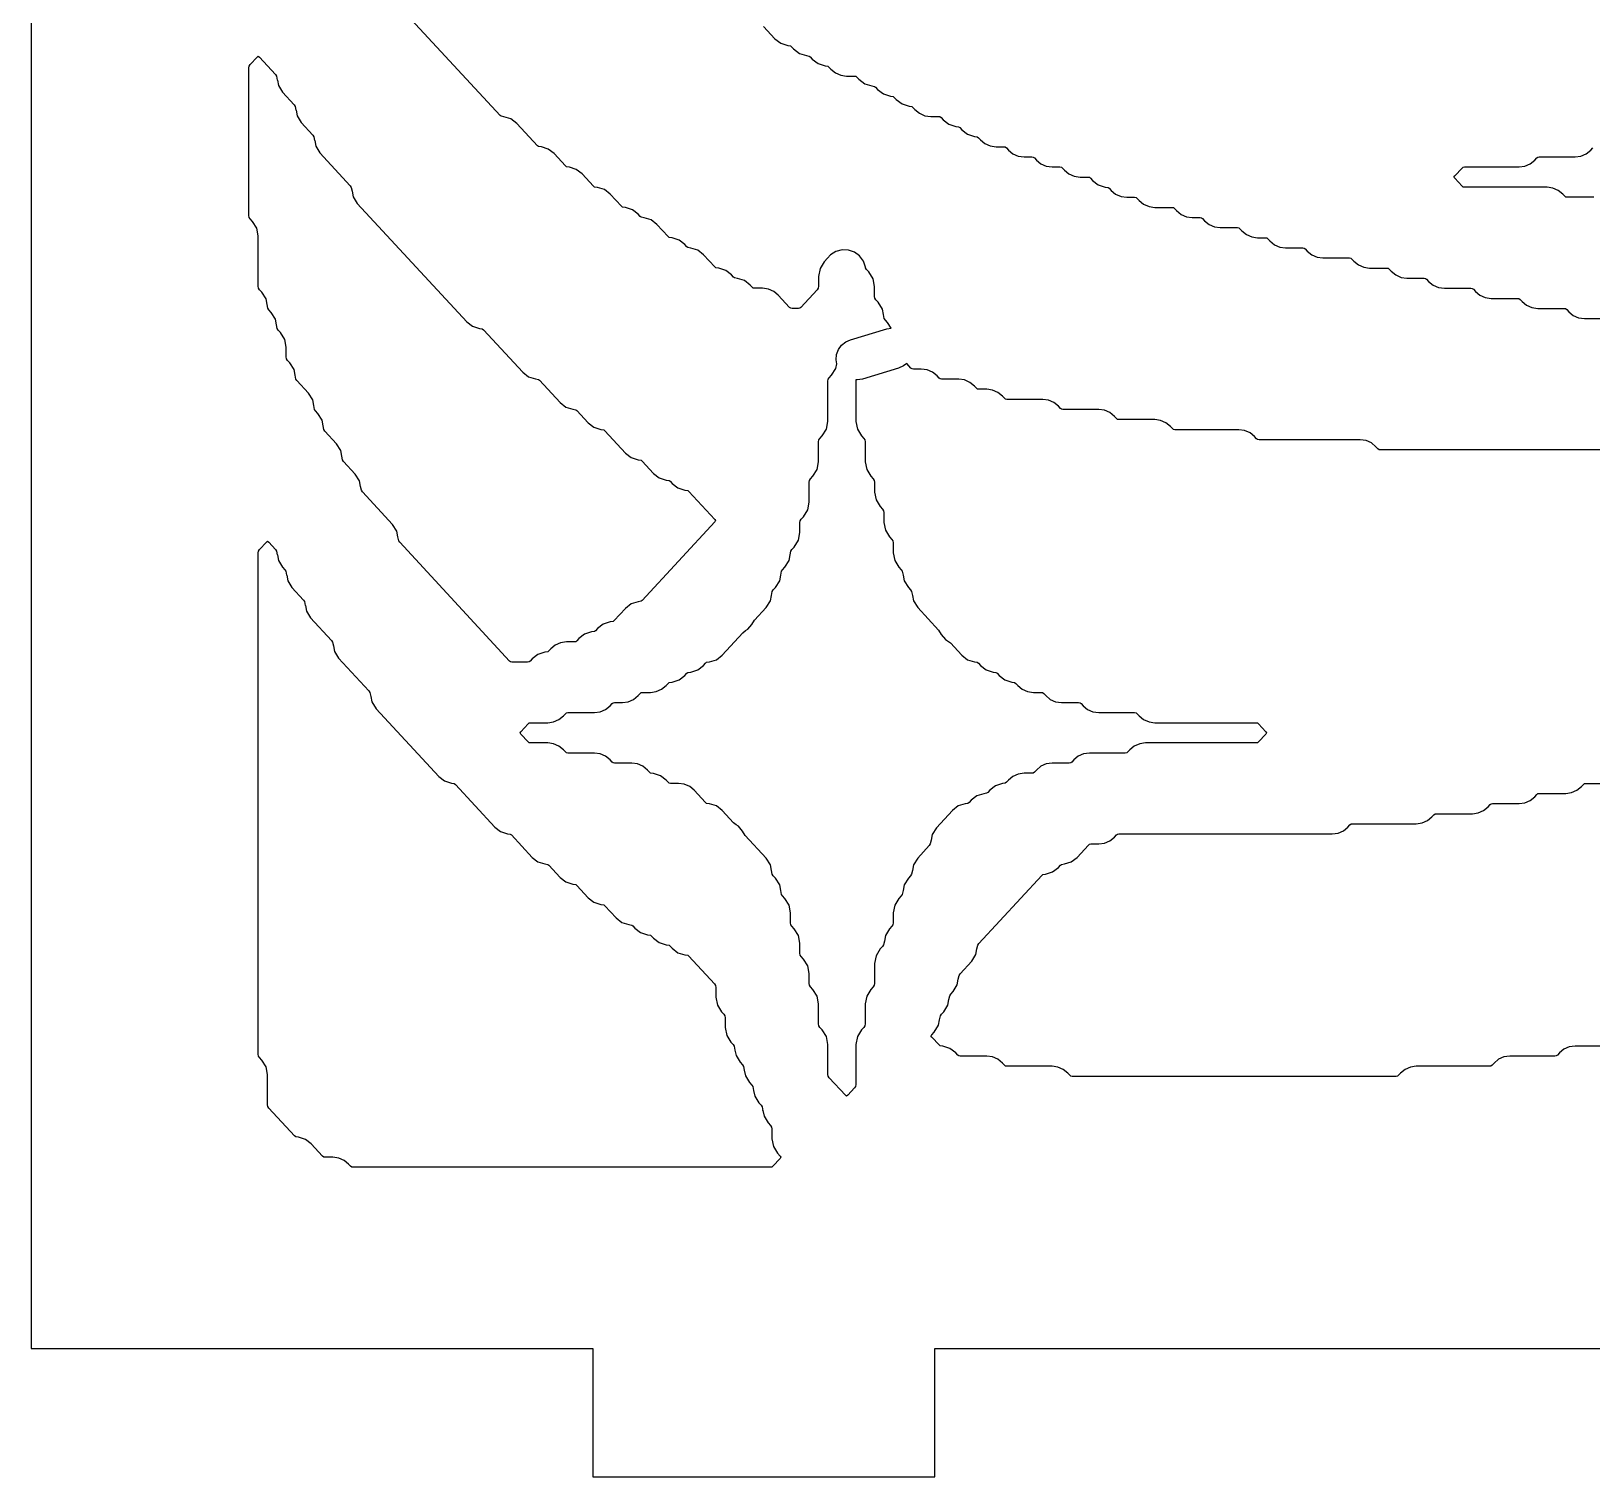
# Model space of a CAD drawing. Header units: millimetres. Extents: x 10 to 410, y 18 to 283.
# Drawn here: x 10 to 46.5, y 157 to 190.8 of the extents above; entities that cross this region are included whole.
import ezdxf

# ---------------------------------------------------------------- set-up
doc = ezdxf.new("R2010")
doc.units = ezdxf.units.MM
doc.layers.add('CUT', color=1, linetype='Continuous')

msp = doc.modelspace()

# ---------------------------------------------------------------- linework, layer by layer
at = {"layer": 'CUT'}
for points in [[(31.134, 280), (31.134, 283), (23.134, 283), (23.134, 280), (10, 280), (10, 160), (23.134, 160), (23.134, 157), (31.134, 157), (31.134, 160), (52.134, 160), (52.134, 157), (60.134, 157), (60.134, 160), (73.2679, 160), (73.2679, 280), (60.134, 280), (60.134, 283), (52.134, 283), (52.134, 280)], [(16.1943, 188.9539), (16.2189, 188.8236), (16.3174, 188.6664), (16.5897, 188.3719), (16.6132, 188.3343), (16.6301, 188.2448), (16.6312, 188.245), (16.6558, 188.1147), (16.7543, 187.9576), (17.4635, 187.1905), (17.487, 187.1529), (17.5039, 187.0634), (17.505, 187.0636), (17.5296, 186.9333), (17.6281, 186.7761), (20.1866, 184.0086), (20.3224, 183.9048), (20.4853, 183.8528), (20.5515, 183.8436), (20.5769, 183.8228), (21.4973, 182.8272), (21.6331, 182.7234), (21.796, 182.6713), (21.8623, 182.6622), (21.8876, 182.6414), (22.3711, 182.1183), (22.5069, 182.0145), (22.6698, 181.9625), (22.7361, 181.9533), (22.7614, 181.9325), (23.0265, 181.6458), (23.1623, 181.5419), (23.3251, 181.4899), (23.3914, 181.4807), (23.4167, 181.46), (23.9003, 180.9369), (24.0361, 180.8331), (24.1989, 180.781), (24.2652, 180.7719), (24.2905, 180.7511), (24.5556, 180.4643), (24.6914, 180.3605), (24.8543, 180.3085), (24.9206, 180.2993), (24.9459, 180.2785), (24.9926, 180.228), (25.1283, 180.1242), (25.2912, 180.0722), (25.3575, 180.063), (25.3828, 180.0422), (25.9894, 179.3861), (26.0081, 179.3586), (25.9894, 179.3312), (24.2905, 177.4936), (24.2652, 177.4728), (24.1989, 177.4637), (24.0361, 177.4117), (23.9003, 177.3078), (23.6352, 177.021), (23.6099, 177.0003), (23.5436, 176.9911), (23.3807, 176.9391), (23.2449, 176.8352), (23.1983, 176.7848), (23.173, 176.764), (23.1067, 176.7548), (22.9438, 176.7028), (22.808, 176.599), (22.7614, 176.5485), (22.7361, 176.5277), (22.7036, 176.5232), (22.5198, 176.5232), (22.3841, 176.5044), (22.2586, 176.4495), (22.1527, 176.3626), (22.106, 176.3122), (22.0807, 176.2914), (22.0144, 176.2822), (21.8516, 176.2302), (21.7158, 176.1264), (21.6691, 176.0759), (21.6438, 176.0551), (21.6114, 176.0506), (21.2433, 176.0506), (21.2108, 176.0551), (21.1855, 176.0759), (18.6192, 178.8517), (18.5957, 178.8893), (18.5788, 178.9788), (18.5777, 178.9786), (18.5531, 179.1089), (18.4546, 179.2661), (17.7454, 180.0332), (17.7219, 180.0707), (17.705, 180.1602), (17.7039, 180.16), (17.6793, 180.2903), (17.5808, 180.4475), (17.3085, 180.742), (17.285, 180.7796), (17.2681, 180.8691), (17.267, 180.8689), (17.2424, 180.9992), (17.1439, 181.1564), (16.8716, 181.4509), (16.8481, 181.4884), (16.8312, 181.578), (16.8301, 181.5778), (16.8055, 181.7081), (16.707, 181.8652), (16.6532, 181.9235), (16.6296, 181.961), (16.6127, 182.0505), (16.6116, 182.0503), (16.587, 182.1806), (16.4885, 182.3378), (16.2163, 182.6323), (16.1927, 182.6699), (16.1758, 182.7594), (16.1747, 182.7592), (16.1501, 182.8895), (16.0516, 183.0467), (15.9978, 183.1049), (15.9743, 183.1425), (15.9661, 183.186), (15.9661, 183.4161), (15.9317, 183.5983), (15.8332, 183.7555), (15.7794, 183.8138), (15.7558, 183.8513), (15.7389, 183.9408), (15.7378, 183.9406), (15.7132, 184.0709), (15.6147, 184.2281), (15.5609, 184.2863), (15.5374, 184.3239), (15.5205, 184.4134), (15.5193, 184.4132), (15.4948, 184.5435), (15.3963, 184.7007), (15.3425, 184.7589), (15.3189, 184.7965), (15.3107, 184.84), (15.3107, 186.0153), (15.2763, 186.1975), (15.1778, 186.3547), (15.124, 186.4129), (15.1005, 186.4505), (15.0923, 186.494), (15.0923, 189.9448), (15.1005, 189.9883), (15.124, 190.0259), (15.2826, 190.1975), (15.3107, 190.2193), (15.3388, 190.1975), (15.7159, 189.7896), (15.7394, 189.7521), (15.7563, 189.6625), (15.7574, 189.6628), (15.782, 189.5325), (15.8805, 189.3753), (16.1528, 189.0808), (16.1763, 189.0432), (16.1932, 188.9537)], [(15.9759, 178.0847), (16.0005, 177.9544), (16.0989, 177.7972), (16.3712, 177.5027), (16.3947, 177.4651), (16.4116, 177.3756), (16.4128, 177.3758), (16.4374, 177.2455), (16.5358, 177.0884), (17.0266, 176.5576), (17.0501, 176.52), (17.067, 176.4305), (17.0681, 176.4307), (17.0927, 176.3004), (17.1912, 176.1432), (17.9004, 175.3761), (17.9239, 175.3386), (17.9408, 175.249), (17.9419, 175.2493), (17.9665, 175.1189), (18.065, 174.9618), (19.5313, 173.3757), (19.6671, 173.2719), (19.8299, 173.2199), (19.8962, 173.2107), (19.9215, 173.1899), (20.842, 172.1943), (20.9778, 172.0905), (21.1406, 172.0384), (21.2069, 172.0293), (21.2322, 172.0085), (21.7158, 171.4854), (21.8516, 171.3816), (22.0144, 171.3296), (22.0807, 171.3204), (22.106, 171.2996), (22.3711, 171.0129), (22.5069, 170.909), (22.6698, 170.857), (22.7361, 170.8478), (22.7614, 170.8271), (23.0265, 170.5403), (23.1623, 170.4364), (23.3251, 170.3844), (23.3914, 170.3753), (23.4167, 170.3545), (23.6818, 170.0677), (23.8176, 169.9639), (23.9805, 169.9119), (24.0468, 169.9027), (24.0721, 169.8819), (24.1187, 169.8314), (24.2545, 169.7276), (24.4174, 169.6756), (24.4837, 169.6664), (24.509, 169.6456), (24.5556, 169.5951), (24.6914, 169.4913), (24.8543, 169.4393), (24.9206, 169.4301), (24.9459, 169.4093), (24.9926, 169.3589), (25.1283, 169.255), (25.2912, 169.203), (25.3575, 169.1938), (25.3828, 169.173), (25.983, 168.5238), (26.0066, 168.4862), (26.0148, 168.4427), (26.0148, 168.2126), (26.0492, 168.0303), (26.1476, 167.8732), (26.2015, 167.8149), (26.225, 167.7774), (26.2332, 167.7338), (26.2332, 167.5037), (26.2676, 167.3215), (26.3661, 167.1643), (26.4199, 167.1061), (26.4435, 167.0685), (26.4603, 166.979), (26.4615, 166.9792), (26.4861, 166.8489), (26.5845, 166.6917), (26.6384, 166.6335), (26.6619, 166.5959), (26.6788, 166.5064), (26.6799, 166.5066), (26.7045, 166.3763), (26.803, 166.2192), (26.8568, 166.1609), (26.8804, 166.1234), (26.8972, 166.0338), (26.8984, 166.0341), (26.923, 165.9038), (27.0214, 165.7466), (27.0753, 165.6884), (27.0988, 165.6508), (27.1157, 165.5613), (27.1168, 165.5615), (27.1414, 165.4312), (27.2399, 165.274), (27.2937, 165.2158), (27.3173, 165.1782), (27.3255, 165.1347), (27.3255, 164.9046), (27.3599, 164.7223), (27.4583, 164.5652), (27.5185, 164.5), (27.5372, 164.4726), (27.5185, 164.4451), (27.3488, 164.2616), (27.3235, 164.2408), (27.2911, 164.2363), (17.5296, 164.2363), (17.4972, 164.2408), (17.4718, 164.2616), (17.4252, 164.312), (17.3193, 164.3989), (17.1938, 164.4538), (17.0581, 164.4726), (16.8743, 164.4726), (16.8418, 164.4771), (16.8165, 164.4978), (16.5514, 164.7846), (16.4156, 164.8884), (16.2527, 164.9405), (16.1865, 164.9496), (16.1611, 164.9704), (15.5609, 165.6197), (15.5374, 165.6572), (15.5292, 165.7008), (15.5292, 166.4034), (15.4948, 166.5857), (15.3963, 166.7429), (15.3425, 166.8011), (15.3189, 166.8387), (15.3107, 166.8822), (15.3107, 178.603), (15.3189, 178.6466), (15.3425, 178.6841), (15.5011, 178.8557), (15.5292, 178.8775), (15.5572, 178.8557), (15.7159, 178.6841), (15.7394, 178.6466), (15.7563, 178.5571), (15.7574, 178.5573), (15.782, 178.427), (15.8805, 178.2698), (15.9343, 178.2116), (15.9578, 178.174), (15.9747, 178.0845)]]:
    msp.add_lwpolyline(points, close=True, dxfattribs=at)
for points in [[(46.7331, 181.0127), (41.5592, 181.0127), (41.5267, 181.0171), (41.5014, 181.0379), (41.4548, 181.0884), (41.3488, 181.1753), (41.2233, 181.2302), (41.0876, 181.2489), (38.7193, 181.2489), (38.6869, 181.2534), (38.6615, 181.2742), (38.6149, 181.3247), (38.509, 181.4116), (38.3835, 181.4665), (38.2478, 181.4852), (36.7533, 181.4852), (36.7208, 181.4897), (36.6955, 181.5105), (36.6488, 181.5609), (36.5429, 181.6479), (36.4174, 181.7027), (36.2817, 181.7215), (35.4426, 181.7215), (35.4101, 181.726), (35.3848, 181.7468), (35.3381, 181.7972), (35.2322, 181.8841), (35.1067, 181.939), (34.971, 181.9578), (34.1318, 181.9578), (34.0994, 181.9623), (34.0741, 181.9831), (34.0274, 182.0335), (33.9215, 182.1204), (33.796, 182.1753), (33.6603, 182.1941), (32.8211, 182.1941), (32.7887, 182.1986), (32.7634, 182.2194), (32.7167, 182.2698), (32.6108, 182.3567), (32.4853, 182.4116), (32.3496, 182.4304), (32.1658, 182.4304), (32.1333, 182.4349), (32.108, 182.4556), (32.0614, 182.5061), (31.9555, 182.593), (31.83, 182.6479), (31.6942, 182.6667), (31.292, 182.6667), (31.2595, 182.6712), (31.2342, 182.6919), (31.1876, 182.7424), (31.0817, 182.8293), (30.9562, 182.8842), (30.8204, 182.903), (30.6366, 182.903), (30.6042, 182.9074), (30.5789, 182.9282), (30.4784, 183.0369), (30.404, 182.9762), (30.2897, 182.9248), (29.4431, 182.6706), (29.3194, 182.6505), (29.2915, 182.6533), (29.2915, 181.6809), (29.3259, 181.4987), (29.4244, 181.3415), (29.4782, 181.2833), (29.5018, 181.2457), (29.51, 181.2022), (29.51, 180.7358), (29.5444, 180.5535), (29.6428, 180.3964), (29.6967, 180.3381), (29.7202, 180.3006), (29.7284, 180.257), (29.7284, 180.0269), (29.7628, 179.8447), (29.8613, 179.6875), (29.9151, 179.6293), (29.9387, 179.5917), (29.9469, 179.5482), (29.9469, 179.3181), (29.9813, 179.1358), (30.0797, 178.9787), (30.1336, 178.9204), (30.1571, 178.8829), (30.1653, 178.8393), (30.1653, 178.6092), (30.1997, 178.427), (30.2982, 178.2698), (30.352, 178.2116), (30.3756, 178.174), (30.3925, 178.0845), (30.3936, 178.0847), (30.4182, 177.9544), (30.5166, 177.7972), (30.5705, 177.739), (30.594, 177.7014), (30.6109, 177.6119), (30.612, 177.6121), (30.6366, 177.4818), (30.7351, 177.3246), (31.2258, 176.7938), (31.2874, 176.6955), (31.3846, 176.5823), (31.436, 176.55), (31.4994, 176.4979), (31.7645, 176.2112), (31.9003, 176.1073), (32.0632, 176.0553), (32.1294, 176.0461), (32.1547, 176.0254), (32.2014, 175.9749), (32.3372, 175.871), (32.5001, 175.819), (32.5663, 175.8099), (32.5916, 175.7891), (32.6383, 175.7386), (32.7741, 175.6348), (32.937, 175.5827), (33.0032, 175.5736), (33.0285, 175.5528), (33.0752, 175.5023), (33.1811, 175.4154), (33.3066, 175.3605), (33.4423, 175.3418), (33.6261, 175.3418), (33.6586, 175.3373), (33.6839, 175.3165), (33.7305, 175.2661), (33.8364, 175.1792), (33.962, 175.1243), (34.0977, 175.1055), (34.4999, 175.1055), (34.5324, 175.101), (34.5577, 175.0802), (34.6043, 175.0298), (34.7102, 174.9429), (34.8358, 174.888), (34.9715, 174.8692), (35.8106, 174.8692), (35.8431, 174.8647), (35.8684, 174.8439), (35.915, 174.7935), (36.0209, 174.7066), (36.1465, 174.6517), (36.2822, 174.6329), (38.6505, 174.6329), (38.6829, 174.6284), (38.7083, 174.6076), (38.878, 174.4241), (38.8966, 174.3966), (38.878, 174.3692), (38.7083, 174.1856), (38.6829, 174.1648), (38.6505, 174.1603), (36.0637, 174.1603), (35.928, 174.1416), (35.8025, 174.0867), (35.6966, 173.9998), (35.6499, 173.9493), (35.6246, 173.9285), (35.5922, 173.9241), (34.753, 173.9241), (34.6173, 173.9053), (34.4918, 173.8504), (34.3859, 173.7635), (34.3392, 173.713), (34.3139, 173.6923), (34.2815, 173.6878), (33.8792, 173.6878), (33.7435, 173.669), (33.618, 173.6141), (33.5121, 173.5272), (33.4654, 173.4767), (33.4401, 173.456), (33.4077, 173.4515), (33.2239, 173.4515), (33.0882, 173.4327), (32.9626, 173.3778), (32.8567, 173.2909), (32.8101, 173.2405), (32.7848, 173.2197), (32.7185, 173.2105), (32.5557, 173.1585), (32.4199, 173.0547), (32.3732, 173.0042), (32.3479, 172.9834), (32.2816, 172.9742), (32.1188, 172.9222), (31.983, 172.8184), (31.9363, 172.7679), (31.911, 172.7471), (31.8447, 172.7379), (31.6819, 172.6859), (31.5461, 172.5821), (31.172, 172.1775), (31.0735, 172.0203), (31.0489, 171.89), (31.0478, 171.8902), (31.0309, 171.8007), (31.0074, 171.7631), (30.7351, 171.4686), (30.6366, 171.3114), (30.612, 171.1811), (30.6109, 171.1813), (30.594, 171.0918), (30.5705, 171.0543), (30.5166, 170.996), (30.4182, 170.8389), (30.3936, 170.7086), (30.3925, 170.7088), (30.3756, 170.6193), (30.352, 170.5817), (30.2982, 170.5235), (30.1997, 170.3663), (30.1653, 170.184), (30.1653, 169.9539), (30.1571, 169.9104), (30.1336, 169.8728), (30.0797, 169.8146), (29.9813, 169.6574), (29.9567, 169.5271), (29.9556, 169.5273), (29.9387, 169.4378), (29.9151, 169.4003), (29.8613, 169.342), (29.7628, 169.1848), (29.7284, 169.0026), (29.7284, 168.5362), (29.7202, 168.4927), (29.6967, 168.4551), (29.6428, 168.3969), (29.5444, 168.2397), (29.51, 168.0574), (29.51, 167.5911), (29.5018, 167.5475), (29.4782, 167.51), (29.4244, 167.4517), (29.3259, 167.2946), (29.2915, 167.1123), (29.2915, 166.1734), (29.2833, 166.1298), (29.2598, 166.0922), (29.1011, 165.9206), (29.0731, 165.8989), (29.045, 165.9206), (28.6679, 166.3285), (28.6444, 166.3661), (28.6362, 166.4096), (28.6362, 167.1123), (28.6018, 167.2946), (28.5033, 167.4517), (28.4495, 167.51), (28.4259, 167.5475), (28.4177, 167.5911), (28.4177, 168.0574), (28.3833, 168.2397), (28.2849, 168.3969), (28.231, 168.4551), (28.2075, 168.4927), (28.1993, 168.5362), (28.1993, 168.7663), (28.1649, 168.9486), (28.0664, 169.1057), (28.0126, 169.164), (27.989, 169.2015), (27.9808, 169.2451), (27.9808, 169.4752), (27.9464, 169.6574), (27.848, 169.8146), (27.7941, 169.8728), (27.7706, 169.9104), (27.7624, 169.9539), (27.7624, 170.184), (27.728, 170.3663), (27.6295, 170.5235), (27.5757, 170.5817), (27.5521, 170.6193), (27.5352, 170.7088), (27.5341, 170.7086), (27.5095, 170.8389), (27.4111, 170.996), (27.3572, 171.0543), (27.3337, 171.0918), (27.3168, 171.1813), (27.3157, 171.1811), (27.2911, 171.3114), (27.1926, 171.4686), (26.7019, 171.9994), (26.6403, 172.0977), (26.5431, 172.2109), (26.4917, 172.2433), (26.4283, 172.2953), (26.1632, 172.5821), (26.0274, 172.6859), (25.8646, 172.7379), (25.7983, 172.7471), (25.773, 172.7679), (25.5079, 173.0546), (25.402, 173.1415), (25.2764, 173.1964), (25.1407, 173.2152), (24.9569, 173.2152), (24.9245, 173.2197), (24.8992, 173.2405), (24.8525, 173.2909), (24.7167, 173.3948), (24.5539, 173.4468), (24.4876, 173.456), (24.4623, 173.4767), (24.4156, 173.5272), (24.3097, 173.6141), (24.1842, 173.669), (24.0485, 173.6878), (23.6462, 173.6878), (23.6138, 173.6923), (23.5885, 173.713), (23.5418, 173.7635), (23.4359, 173.8504), (23.3104, 173.9053), (23.1747, 173.9241), (22.554, 173.9241), (22.5215, 173.9285), (22.4962, 173.9493), (22.4496, 173.9998), (22.3437, 174.0867), (22.2181, 174.1416), (22.0824, 174.1603), (21.6802, 174.1603), (21.6477, 174.1648), (21.6224, 174.1856), (21.4527, 174.3692), (21.434, 174.3966), (21.4527, 174.4241), (21.6224, 174.6076), (21.6477, 174.6284), (21.6802, 174.6329), (22.0824, 174.6329), (22.2181, 174.6517), (22.3437, 174.7066), (22.4496, 174.7935), (22.4962, 174.8439), (22.5215, 174.8647), (22.554, 174.8692), (23.1747, 174.8692), (23.3104, 174.888), (23.4359, 174.9429), (23.5418, 175.0298), (23.5885, 175.0802), (23.6138, 175.101), (23.6462, 175.1055), (23.83, 175.1055), (23.9657, 175.1243), (24.0913, 175.1792), (24.1972, 175.2661), (24.2438, 175.3165), (24.2691, 175.3373), (24.3016, 175.3418), (24.4854, 175.3418), (24.6211, 175.3605), (24.7466, 175.4154), (24.8525, 175.5023), (24.8992, 175.5528), (24.9245, 175.5736), (24.9908, 175.5827), (25.1536, 175.6348), (25.2894, 175.7386), (25.3361, 175.7891), (25.3614, 175.8099), (25.4277, 175.819), (25.5905, 175.871), (25.7263, 175.9749), (25.773, 176.0254), (25.7983, 176.0461), (25.8646, 176.0553), (26.0274, 176.1073), (26.1632, 176.2112), (26.6468, 176.7342), (26.7102, 176.7862), (26.7616, 176.8186), (26.8587, 176.9318), (26.9203, 177.0301), (27.1926, 177.3246), (27.2911, 177.4818), (27.3157, 177.6121), (27.3168, 177.6119), (27.3337, 177.7014), (27.3572, 177.739), (27.4111, 177.7972), (27.5095, 177.9544), (27.5341, 178.0847), (27.5352, 178.0845), (27.5521, 178.174), (27.5757, 178.2116), (27.6295, 178.2698), (27.728, 178.427), (27.7526, 178.5573), (27.7537, 178.5571), (27.7706, 178.6466), (27.7941, 178.6841), (27.848, 178.7424), (27.9464, 178.8995), (27.9808, 179.0818), (27.9808, 179.3119), (27.989, 179.3554), (28.0126, 179.393), (28.0664, 179.4512), (28.1649, 179.6084), (28.1993, 179.7907), (28.1993, 180.257), (28.2075, 180.3006), (28.231, 180.3381), (28.2849, 180.3964), (28.3833, 180.5535), (28.4177, 180.7358), (28.4177, 181.2022), (28.4259, 181.2457), (28.4495, 181.2833), (28.5033, 181.3415), (28.6018, 181.4987), (28.6362, 181.6809), (28.6362, 182.6199), (28.6444, 182.6634), (28.6679, 182.701), (28.7218, 182.7592), (28.8202, 182.9164), (28.8404, 183.0232), (28.8253, 183.116), (28.8379, 183.2406), (28.8824, 183.3578), (28.9557, 183.4594), (29.0528, 183.5386), (29.1671, 183.59), (30.0137, 183.8442), (30.1146, 183.8606), (30.0325, 183.9918), (29.9786, 184.05), (29.9551, 184.0876), (29.9382, 184.1771), (29.9371, 184.1769), (29.9125, 184.3072), (29.814, 184.4644), (29.7602, 184.5226), (29.7366, 184.5602), (29.7284, 184.6037), (29.7284, 184.8338), (29.694, 185.0161), (29.5956, 185.1732), (29.5417, 185.2315), (29.5182, 185.269), (29.5147, 185.2875), (29.4655, 185.4283), (29.3769, 185.5483), (29.2569, 185.6368), (29.1161, 185.6861), (28.9671, 185.6916), (28.823, 185.6528), (28.6968, 185.5734), (28.629, 185.4944), (28.5506, 185.4095), (28.4521, 185.2524), (28.4177, 185.0701), (28.4177, 184.84), (28.4095, 184.7965), (28.386, 184.7589), (28.0042, 184.3459), (27.9789, 184.3252), (27.9464, 184.3207), (27.7968, 184.3207), (27.7643, 184.3252), (27.739, 184.3459), (27.4739, 184.6327), (27.368, 184.7196), (27.2425, 184.7745), (27.1068, 184.7932), (26.923, 184.7932), (26.8905, 184.7977), (26.8652, 184.8185), (26.8185, 184.869), (26.6827, 184.9728), (26.5199, 185.0249), (26.4536, 185.034), (26.4283, 185.0548), (26.3816, 185.1053), (26.2458, 185.2091), (26.083, 185.2611), (26.0167, 185.2703), (25.9914, 185.2911), (25.7263, 185.5779), (25.5905, 185.6817), (25.4277, 185.7337), (25.3614, 185.7429), (25.3361, 185.7637), (25.2894, 185.8141), (25.1536, 185.918), (24.9908, 185.97), (24.9245, 185.9792), (24.8992, 186), (24.634, 186.2867), (24.4982, 186.3906), (24.3354, 186.4426), (24.2691, 186.4517), (24.2438, 186.4725), (24.1971, 186.523), (24.0613, 186.6268), (23.8985, 186.6789), (23.8322, 186.688), (23.8069, 186.7088), (23.5418, 186.9956), (23.406, 187.0994), (23.2431, 187.1514), (23.1769, 187.1606), (23.1516, 187.1814), (22.8864, 187.4682), (22.7506, 187.572), (22.5878, 187.624), (22.5215, 187.6332), (22.4962, 187.654), (22.2311, 187.9407), (22.0953, 188.0446), (21.9324, 188.0966), (21.8662, 188.1058), (21.8409, 188.1265), (21.3573, 188.6496), (21.2215, 188.7534), (21.0586, 188.8054), (20.9924, 188.8146), (20.9671, 188.8354), (17.3085, 192.7927)], [(27.1304, 190.9114), (27.3955, 190.6247), (27.5313, 190.5208), (27.6941, 190.4688), (27.7604, 190.4596), (27.7857, 190.4389), (27.8324, 190.3884), (27.9682, 190.2845), (28.131, 190.2325), (28.1973, 190.2234), (28.2226, 190.2026), (28.2693, 190.1521), (28.4051, 190.0483), (28.5679, 189.9962), (28.6342, 189.9871), (28.6595, 189.9663), (28.7062, 189.9158), (28.8121, 189.8289), (28.9376, 189.774), (29.0733, 189.7553), (29.2571, 189.7553), (29.2896, 189.7508), (29.3149, 189.73), (29.3616, 189.6795), (29.4974, 189.5757), (29.6602, 189.5237), (29.7265, 189.5145), (29.7518, 189.4937), (29.7985, 189.4432), (29.9343, 189.3394), (30.0971, 189.2874), (30.1634, 189.2782), (30.1887, 189.2574), (30.2354, 189.207), (30.3712, 189.1031), (30.534, 189.0511), (30.6003, 189.0419), (30.6256, 189.0211), (30.6722, 188.9707), (30.7781, 188.8838), (30.9037, 188.8289), (31.0394, 188.8101), (31.2232, 188.8101), (31.2556, 188.8056), (31.2809, 188.7849), (31.3276, 188.7344), (31.4634, 188.6305), (31.6262, 188.5785), (31.6925, 188.5694), (31.7178, 188.5486), (31.7645, 188.4981), (31.9003, 188.3943), (32.0632, 188.3422), (32.1294, 188.3331), (32.1547, 188.3123), (32.2014, 188.2618), (32.3073, 188.1749), (32.4328, 188.12), (32.5685, 188.1013), (32.7523, 188.1013), (32.7848, 188.0968), (32.8101, 188.076), (32.8567, 188.0256), (32.9626, 187.9386), (33.0882, 187.8837), (33.2239, 187.865), (33.4077, 187.865), (33.4401, 187.8605), (33.4654, 187.8397), (33.5121, 187.7893), (33.618, 187.7024), (33.7435, 187.6475), (33.8792, 187.6287), (34.063, 187.6287), (34.0955, 187.6242), (34.1208, 187.6034), (34.1674, 187.553), (34.2733, 187.4661), (34.3989, 187.4112), (34.5346, 187.3924), (34.7184, 187.3924), (34.7508, 187.3879), (34.7761, 187.3671), (34.8228, 187.3167), (34.9586, 187.2128), (35.1215, 187.1608), (35.1877, 187.1516), (35.213, 187.1308), (35.2597, 187.0804), (35.3656, 186.9935), (35.4911, 186.9386), (35.6268, 186.9198), (35.8106, 186.9198), (35.8431, 186.9153), (35.8684, 186.8946), (35.915, 186.8441), (36.0209, 186.7572), (36.1465, 186.7023), (36.2822, 186.6835), (36.6844, 186.6835), (36.7169, 186.6791), (36.7422, 186.6583), (36.7888, 186.6078), (36.8947, 186.5209), (37.0203, 186.466), (37.156, 186.4473), (37.3398, 186.4473), (37.3722, 186.4428), (37.3976, 186.422), (37.4442, 186.3715), (37.5501, 186.2846), (37.6756, 186.2297), (37.8113, 186.211), (38.2136, 186.211), (38.246, 186.2065), (38.2714, 186.1857), (38.318, 186.1353), (38.4239, 186.0484), (38.5494, 185.9935), (38.6851, 185.9747), (38.8689, 185.9747), (38.9014, 185.9702), (38.9267, 185.9494), (38.9733, 185.899), (39.0792, 185.8121), (39.2048, 185.7572), (39.3405, 185.7384), (39.7427, 185.7384), (39.7752, 185.7339), (39.8005, 185.7131), (39.8471, 185.6627), (39.9531, 185.5758), (40.0786, 185.5209), (40.2143, 185.5021), (40.835, 185.5021), (40.8674, 185.4976), (40.8928, 185.4768), (40.9394, 185.4264), (41.0453, 185.3395), (41.1708, 185.2846), (41.3065, 185.2658), (41.7088, 185.2658), (41.7412, 185.2613), (41.7666, 185.2406), (41.8132, 185.1901), (41.9191, 185.1032), (42.0446, 185.0483), (42.1803, 185.0295), (42.5826, 185.0295), (42.615, 185.025), (42.6404, 185.0043), (42.687, 184.9538), (42.7929, 184.8669), (42.9184, 184.812), (43.0541, 184.7932), (43.6748, 184.7932), (43.7073, 184.7888), (43.7326, 184.768), (43.7792, 184.7175), (43.8852, 184.6306), (44.0107, 184.5757), (44.1464, 184.557), (44.7671, 184.557), (44.7995, 184.5525), (44.8249, 184.5317), (44.8715, 184.4813), (44.9774, 184.3943), (45.1029, 184.3394), (45.2386, 184.3207), (45.8593, 184.3207), (45.8918, 184.3162), (45.9171, 184.2954), (45.9638, 184.245), (46.0697, 184.1581), (46.1952, 184.1032), (46.3309, 184.0844), (47.17, 184.0844)], [(46.5489, 186.9198), (45.9282, 186.9198), (45.8957, 186.9243), (45.8704, 186.9451), (45.8238, 186.9955), (45.7179, 187.0824), (45.5923, 187.1373), (45.4566, 187.1561), (43.5252, 187.1561), (43.4928, 187.1606), (43.4674, 187.1814), (43.2977, 187.365), (43.2791, 187.3924), (43.2977, 187.4199), (43.4674, 187.6034), (43.4928, 187.6242), (43.5252, 187.6287), (44.8013, 187.6287), (44.937, 187.6475), (45.0625, 187.7024), (45.1684, 187.7893), (45.215, 187.8397), (45.2404, 187.8605), (45.2728, 187.865), (46.112, 187.865), (46.2477, 187.8837), (46.3732, 187.9386), (46.4791, 188.0256), (46.5257, 188.076)], [(46.7331, 167.0717), (46.1124, 167.0717), (45.9767, 167.053), (45.8512, 166.9981), (45.7453, 166.9112), (45.6987, 166.8607), (45.6733, 166.8399), (45.6409, 166.8354), (44.5833, 166.8354), (44.4476, 166.8167), (44.3221, 166.7618), (44.2162, 166.6749), (44.1695, 166.6244), (44.1442, 166.6036), (44.1117, 166.5992), (42.3988, 166.5992), (42.2631, 166.5804), (42.1376, 166.5255), (42.0316, 166.4386), (41.985, 166.3881), (41.9597, 166.3674), (41.9272, 166.3629), (34.3503, 166.3629), (34.3178, 166.3674), (34.2925, 166.3881), (34.2459, 166.4386), (34.14, 166.5255), (34.0145, 166.5804), (33.8788, 166.5992), (32.8211, 166.5992), (32.7887, 166.6036), (32.7634, 166.6244), (32.7167, 166.6749), (32.6108, 166.7618), (32.4853, 166.8167), (32.3496, 166.8354), (31.7289, 166.8354), (31.6964, 166.8399), (31.6711, 166.8607), (31.6245, 166.9112), (31.4887, 167.015), (31.3258, 167.0671), (31.2595, 167.0762), (31.2342, 167.097), (31.0645, 167.2806), (31.0459, 167.308), (31.0645, 167.3355), (31.1247, 167.4006), (31.2232, 167.5578), (31.2478, 167.6881), (31.2489, 167.6879), (31.2658, 167.7774), (31.2893, 167.8149), (31.3432, 167.8732), (31.4416, 168.0303), (31.4662, 168.1606), (31.4674, 168.1604), (31.4843, 168.2499), (31.5078, 168.2875), (31.5616, 168.3457), (31.6601, 168.5029), (31.6847, 168.6332), (31.6858, 168.633), (31.7027, 168.7225), (31.7262, 168.7601), (31.9985, 169.0546), (32.097, 169.2118), (32.1216, 169.3421), (32.1227, 169.3419), (32.1396, 169.4314), (32.1631, 169.4689), (33.6372, 171.0633), (33.6625, 171.0841), (33.7288, 171.0933), (33.8916, 171.1453), (34.0274, 171.2491), (34.0741, 171.2996), (34.0994, 171.3204), (34.1657, 171.3296), (34.3285, 171.3816), (34.4643, 171.4854), (34.7294, 171.7722), (34.7548, 171.793), (34.7872, 171.7975), (34.971, 171.7975), (35.1067, 171.8162), (35.2322, 171.8711), (35.3381, 171.958), (35.3848, 172.0085), (35.4101, 172.0293), (35.4426, 172.0338), (40.4323, 172.0338), (40.568, 172.0525), (40.6935, 172.1074), (40.7994, 172.1943), (40.846, 172.2448), (40.8714, 172.2656), (40.9038, 172.27), (42.3983, 172.27), (42.534, 172.2888), (42.6595, 172.3437), (42.7655, 172.4306), (42.8121, 172.4811), (42.8374, 172.5018), (42.8699, 172.5063), (43.709, 172.5063), (43.8447, 172.5251), (43.9702, 172.58), (44.0762, 172.6669), (44.1228, 172.7173), (44.1481, 172.7381), (44.1806, 172.7426), (44.8013, 172.7426), (44.937, 172.7614), (45.0625, 172.8163), (45.1684, 172.9032), (45.215, 172.9536), (45.2404, 172.9744), (45.2728, 172.9789), (45.8935, 172.9789), (46.0292, 172.9977), (46.1548, 173.0526), (46.2607, 173.1395), (46.3073, 173.1899), (46.3326, 173.2107), (46.3651, 173.2152), (46.7673, 173.2152)]]:
    msp.add_lwpolyline(points, dxfattribs=at)

doc.saveas('drawing.dxf')
